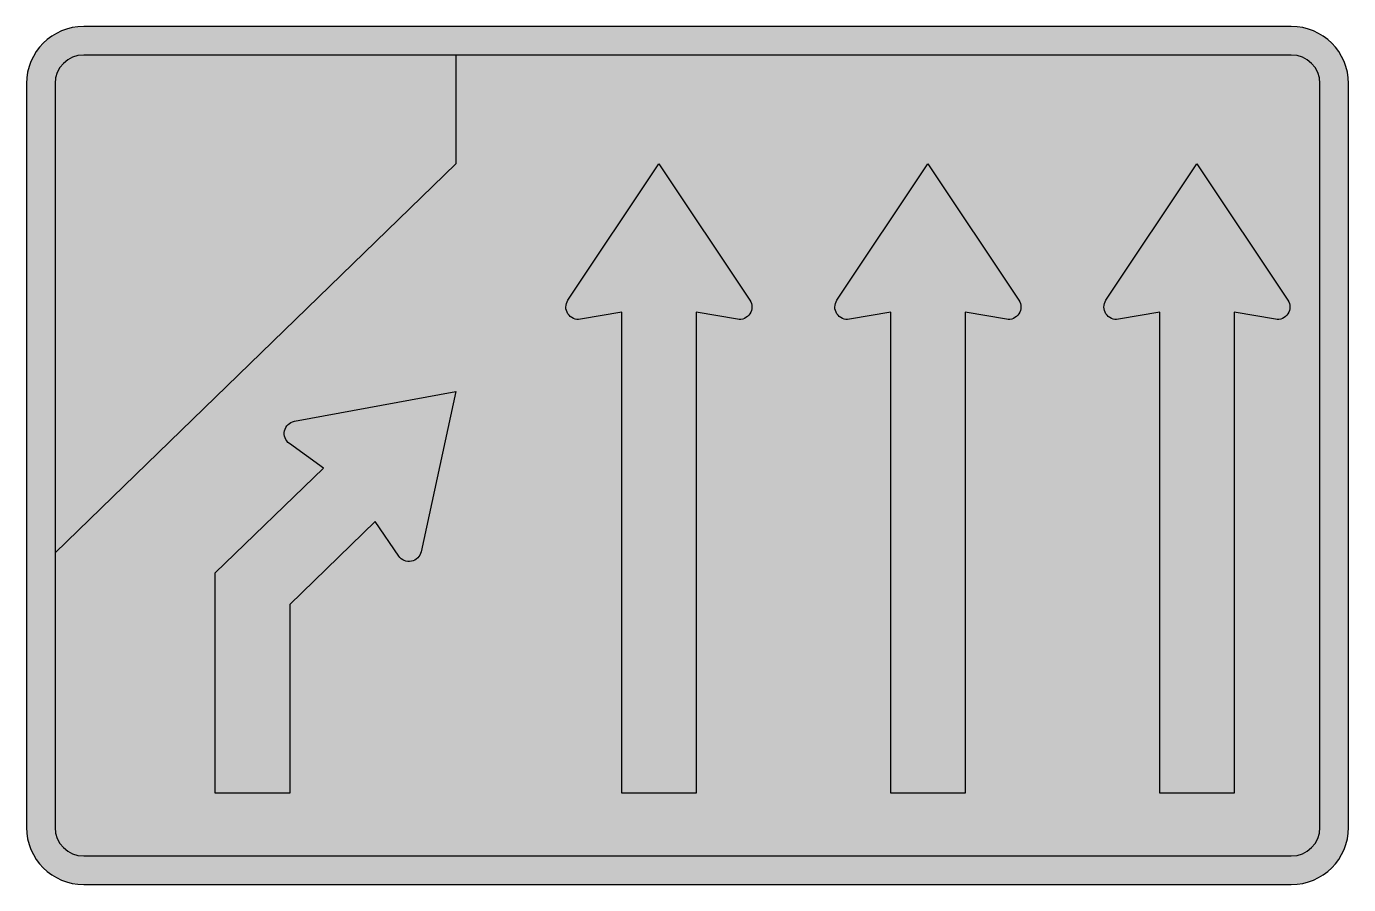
# Model space of a CAD drawing. Header units: millimetres. Extents: x -578 to 578, y -375 to 375.
import ezdxf

# ---------------------------------------------------------------- set-up
doc = ezdxf.new("R2010")
doc.units = ezdxf.units.MM
doc.header["$LTSCALE"] = 10
doc.header["$MEASUREMENT"] = 0
doc.layers.get('0').update_dxf_attribs({"linetype": 'CONTINUOUS'})

msp = doc.modelspace()

# ---------------------------------------------------------------- hatches: boundary and pattern name
h = msp.add_hatch(color=7)
h.dxf.hatch_style = 1
h.paths.add_polyline_path([(-527.4999999999998, 375), (527.5, 375, -0.4142135623730951), (577.5, 325), (577.5, -325, -0.4142135623730951), (527.5, -375), (-527.5, -375, -0.4142135623730951), (-577.5, -325), (-577.5, 325, -0.4142135623730964)])
h.paths.add_polyline_path([(-527.5, 350, 0.4142135623730951), (-552.5, 325), (-552.5, -325, 0.4142135623730951), (-527.5, -350), (527.5, -350, 0.4142135623730951), (552.5, -325), (552.5, 325, 0.4142135623730951), (527.5, 350)], flags=16)
h.paths.add_polyline_path([(412.5, -295.0000001136793), (412.5000000000546, 125.3937611906319), (376.4645219247286, 119.0397341431215, -0.6597529984260982), (365.566282770993, 135.7129756424658), (445, 254.9999998863208), (524.4337172291384, 135.712975642687, -0.6597529984247524), (513.5354780754778, 119.0397341433303), (477.5000000000955, 125.3937611906512), (477.5, -295.0000001136793)], flags=0)
h.paths.add_polyline_path([(177.5, -295.0000000568396), (177.5000000000548, 125.3937612474716), (141.4645219247288, 119.0397341999611, -0.6597529984261015), (130.5662827709932, 135.7129756993054), (210, 254.9999999431603), (289.4337172291384, 135.7129756995267, -0.6597529984247514), (278.5354780754783, 119.03973420017), (242.5000000000957, 125.3937612474908), (242.5, -295.0000000568397)], flags=0)
h.paths.add_polyline_path([(-57.5, -295), (-57.4999999999452, 125.3937613043112), (-93.53547807527116, 119.0397342568007, -0.6597529984260961), (-104.4337172290066, 135.712975756145), (-25, 255), (54.43371722913844, 135.7129757563663, -0.659752998424754), (43.53547807547807, 119.0397342570096), (7.500000000095724, 125.3937613043305), (7.5, -295)], flags=0)
h.paths.add_polyline_path([(-202.5, 56.03617000509053), (-343.410399907174, 29.89484670706003, 0.6597529984260602), (-347.776035220752, 10.46008848740883), (-318.1094173856789, -10.96002183133288), (-412.499999999975, -102.653730656649), (-412.5, -295), (-347.4999999999998, -295.0000000568398), (-347.4999999999625, -130.1310721902518), (-272.818347908581, -57.58318158719544), (-252.2669552465402, -87.85808207409423, 0.6597529984247174), (-232.7138458810159, -84.05748831968248)], flags=0)
h = msp.add_hatch(color=32)
h.dxf.hatch_style = 1
h.paths.add_polyline_path([(-202.5, 255), (-202.5, 350), (-527.5, 350, 0.4142135623730951), (-552.5, 325), (-552.5, -85)])
h = msp.add_hatch(color=255)
h.dxf.hatch_style = 1
h.paths.add_polyline_path([(-202.5, 350), (527.5, 350, -0.4142135623730951), (552.5, 325), (552.5, -325, -0.4142135623730951), (527.5, -350), (-527.5, -350, -0.4142135623730951), (-552.5, -325), (-552.5, -84.99999999999994), (-202.5, 255.0000000000001)])
h.paths.add_polyline_path([(177.5, -295.0000000568396), (177.5000000000548, 125.3937612474716), (141.4645219247288, 119.0397341999611, -0.6597529984260955), (130.5662827709932, 135.7129756993054), (210, 254.9999999431604), (289.4337172291384, 135.7129756995267, -0.6597529984247524), (278.5354780754783, 119.03973420017), (242.5000000000957, 125.3937612474908), (242.5, -295.0000000568397)], flags=16)
h.paths.add_polyline_path([(412.5, -295.0000001136793), (412.5000000000546, 125.393761190632), (376.4645219247286, 119.0397341431215, -0.6597529984260961), (365.5662827709934, 135.7129756424658), (445, 254.9999998863208), (524.4337172291384, 135.712975642687, -0.659752998424754), (513.5354780754778, 119.0397341433303), (477.5000000000955, 125.3937611906512), (477.5, -295.0000001136793)], flags=16)
h.paths.add_polyline_path([(-57.5, -295), (-57.4999999999452, 125.3937613043112), (-93.53547807527116, 119.0397342568007, -0.6597529984260961), (-104.4337172290068, 135.712975756145), (-25, 255), (54.43371722913844, 135.7129757563663, -0.6597529984247514), (43.53547807547807, 119.0397342570096), (7.500000000095724, 125.3937613043304), (7.5, -295)], flags=16)
h.paths.add_polyline_path([(-202.5, 56.03617000509055), (-343.410399907174, 29.89484670706003, 0.6597529984260602), (-347.776035220752, 10.46008848740883), (-318.1094173856789, -10.96002183133288), (-412.499999999975, -102.6537306566488), (-412.5, -295), (-347.5, -295.0000000568397), (-347.4999999999625, -130.1310721902519), (-272.818347908581, -57.58318158719555), (-252.2669552465402, -87.85808207409428, 0.6597529984247089), (-232.7138458810161, -84.05748831968248)], flags=16)
h = msp.add_hatch(color=7)
h.dxf.hatch_style = 1
edge = h.paths.add_edge_path()
edge.add_line((-25, 255), (54.43371722907585, 135.7129757562955))
edge.add_arc((45.41666666682431, 129.7084849146048), 10.83333333328892, -99.99999999990672, 33.65980824438469, ccw=False)
edge.add_line((43.5354780754576, 119.0397342570132), (7.500000000095724, 125.3937613043304))
edge.add_line((7.500000000095724, 125.3937613043304), (7.5, -295))
edge.add_line((7.5, -295), (-57.5, -295))
edge.add_line((-57.5, -295), (-57.4999999999452, 125.3937613043112))
edge.add_line((-57.4999999999452, 125.3937613043112), (-93.53547807528707, 119.0397342568566))
edge.add_arc((-95.41666666667038, 129.7084849144944), 10.83333333333732, 146.3401917556592, 279.99999999995055, ccw=False)
edge.add_line((-104.4337172289668, 135.712975756205), (-25, 255))
h = msp.add_hatch(color=7)
h.dxf.hatch_style = 1
edge = h.paths.add_edge_path()
edge.add_line((210, 254.9999999431604), (289.4337172290759, 135.7129756994559))
edge.add_arc((280.4166666668243, 129.7084848577652), 10.83333333328892, -99.99999999990672, 33.65980824438469, ccw=False)
edge.add_line((278.5354780754578, 119.0397342001736), (242.500000000096, 125.3937612474908))
edge.add_line((242.5000000000957, 125.3937612474908), (242.5, -295.0000000568396))
edge.add_line((242.5, -295.0000000568396), (177.5, -295.0000000568396))
edge.add_line((177.5, -295.0000000568396), (177.5000000000548, 125.3937612474716))
edge.add_line((177.5000000000548, 125.3937612474716), (141.4645219247129, 119.039734200017))
edge.add_arc((139.5833333333298, 129.7084848576548), 10.83333333333732, 146.3401917556592, 279.99999999995055, ccw=False)
edge.add_line((130.5662827710332, 135.7129756993654), (210, 254.9999999431604))
h = msp.add_hatch(color=7)
h.dxf.hatch_style = 1
edge = h.paths.add_edge_path()
edge.add_line((445, 254.9999998863208), (524.4337172290759, 135.7129756426162))
edge.add_arc((515.4166666668243, 129.7084848009256), 10.83333333328892, -99.99999999990672, 33.65980824438469, ccw=False)
edge.add_line((513.5354780754578, 119.039734143334), (477.500000000096, 125.3937611906512))
edge.add_line((477.5000000000955, 125.3937611906512), (477.4999999999998, -295.0000001136792))
edge.add_line((477.5, -295.0000001136792), (412.5, -295.0000001136792))
edge.add_line((412.5, -295.0000001136792), (412.5000000000548, 125.3937611906319))
edge.add_line((412.5000000000546, 125.3937611906319), (376.4645219247127, 119.0397341431774))
edge.add_arc((374.5833333333298, 129.7084848008152), 10.83333333333732, 146.3401917556592, 279.99999999995055, ccw=False)
edge.add_line((365.566282771033, 135.7129756425258), (444.9999999999998, 254.9999998863208))
h = msp.add_hatch(color=7)
h.dxf.hatch_style = 1
edge = h.paths.add_edge_path()
edge.add_arc((-341.4343456343954, 19.24325900275807), 10.83333333334678, 100.5098762690618, 234.1696845133508, ccw=False)
edge.add_line((-343.4103999071031, 29.89484670707316), (-202.5, 56.03617000509057))
edge.add_line((-202.5, 56.03617000509057), (-232.7138458810169, -84.05748831968735))
edge.add_arc((-243.3036951004196, -81.77358713497277), 10.83333333333863, 214.1696845137483, 347.82949275804134, ccw=False)
edge.add_line((-252.2669552465525, -87.8580820740761), (-272.818347908581, -57.58318158719554))
edge.add_line((-272.818347908581, -57.58318158719554), (-347.4999999999625, -130.1310721902518))
edge.add_line((-347.4999999999625, -130.1310721902518), (-347.5, -295.0000000568397))
edge.add_line((-347.5, -295.0000000568397), (-412.5, -295))
edge.add_line((-412.5, -295), (-412.4999999999749, -102.6537306566489))
edge.add_line((-412.499999999975, -102.6537306566489), (-318.109417385679, -10.96002183133288))
edge.add_line((-318.1094173856789, -10.96002183133288), (-347.77603522083, 10.46008848746527))

# ---------------------------------------------------------------- linework, layer by layer
at = {"color": 32}
for p, q in [((-202.5, 350), (-202.5, 255)), ((-202.5, 255), (-552.5, -85))]:
    msp.add_line(p, q, dxfattribs=at)
at = {"color": 7}
for p, q in [((7.5, -295.0000000000001), (-57.5, -295.0000000000001)), ((242.5, -295.0000000568397), (177.5, -295.0000000568397)), ((477.5, -295.0000001136793), (412.5, -295.0000001136793))]:
    msp.add_line(p, q, dxfattribs=at)
for points in [[(-527.5, -375), (527.5, -375, 0.414213562373095), (577.5, -325), (577.5, 325, 0.414213562373095), (527.5, 375), (-527.5, 375, 0.414213562373095), (-577.5, 325), (-577.5, -325, 0.414213562373095)], [(-25, 255), (54.43371722914139, 135.7129757563619, -0.6597529984252674), (43.5354780754576, 119.0397342570132), (7.500000000095724, 125.3937613043304), (7.5, -295.0000000568397), (-57.5, -295), (-57.4999999999452, 125.3937613043112), (-93.53547807536688, 119.0397342567838, -0.6597529984252667), (-104.4337172289668, 135.712975756205)], [(210, 254.9999999431604), (289.4337172291416, 135.7129756995223, -0.6597529984252674), (278.5354780754578, 119.0397342001736), (242.5000000000957, 125.3937612474908), (242.5, -295.0000001136793), (177.5, -295.0000000568396), (177.5000000000548, 125.3937612474716), (141.4645219246331, 119.0397341999442, -0.6597529984252667), (130.5662827710332, 135.7129756993654)], [(445, 254.9999998863208), (524.4337172291416, 135.7129756426827, -0.6597529984252674), (513.5354780754578, 119.039734143334), (477.5000000000955, 125.3937611906512), (477.5, -295.0000001705189), (412.5, -295.0000001136792), (412.5000000000546, 125.3937611906319), (376.4645219246331, 119.0397341431046, -0.6597529984252667), (365.566282771033, 135.7129756425258)]]:
    msp.add_lwpolyline(points, format="xyb", close=True, dxfattribs=at)
msp.add_lwpolyline([(-527.5, -350), (527.5, -350, 0.4142135623730951), (552.5, -325), (552.5, 325, 0.4142135623730951), (527.5, 350), (-527.5, 350, 0.4142135623730951), (-552.5, 325), (-552.5, -325, 0.4142135623730951)], format="xyb", close=True)
at = {"color": 7, "flags": 128}
msp.add_lwpolyline([(-347.7760352208302, 10.46008848746527, -0.6597529984252526), (-343.4103999071031, 29.89484670707316), (-202.5, 56.03617000509057), (-232.7138458810171, -84.05748831968735, -0.6597529984252778), (-252.2669552465525, -87.8580820740761), (-272.818347908581, -57.58318158719554), (-347.4999999999625, -130.1310721902518), (-347.5, -295.0000000568397), (-412.5, -295), (-412.499999999975, -102.6537306566489), (-318.1094173856789, -10.96002183133288)], format="xyb", close=True, dxfattribs=at)

doc.saveas('drawing.dxf')
